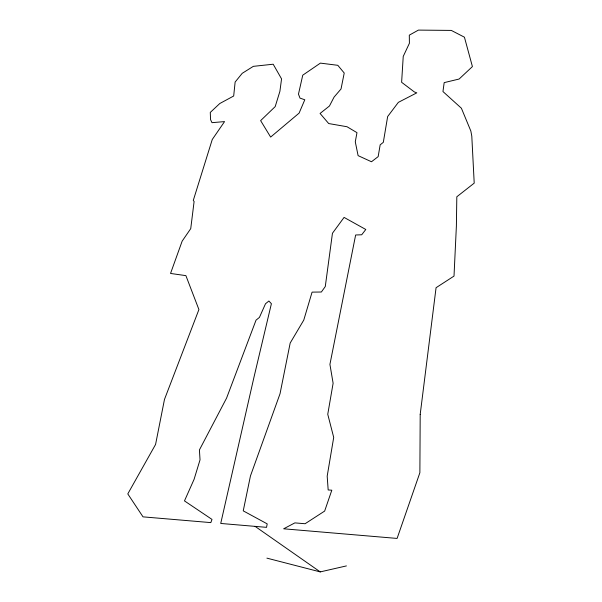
<?xml version="1.0" encoding="UTF-8"?>
<svg xmlns="http://www.w3.org/2000/svg" width="602" height="602" viewBox="0 0 602 602"><rect width="100%" height="100%" fill="white"/><g stroke="black" fill="none" stroke-linecap="round" stroke-linejoin="round"><path stroke-width="0.9" d="M266.904 558.137L320.241 571.9L346.421 565.91M255.09 526.366L320.241 571.9M420.196 414.409L419.88 472.713L397.094 538.429L283.64 528.797L294.875 522.89L305.094 523.732L324.651 511.075L331.815 490.201L328.173 489.953L327.187 476.159L333.704 437.406L327.751 414.281L333.117 383.271L329.926 364.376L355.639 234.991L361.712 234.772L365.798 229.482L344.073 217.405L332.447 233.267L325.283 286.522L321.37 292.015L312.084 292.128L303.769 320.091L290.179 343.042L280.035 393.723L250.447 475.964L243.238 510.857L267.205 523.868L266.535 527.344L220.723 523.454L254.044 376.927L271.397 303.701L268.883 301.023L265.512 303.754L259.432 317.397L256.038 320.151L226.563 398.133L199.42 449.935L200.03 459.853L194.085 479.32L184.475 500.902L212.009 519.421L210.828 522.611L143.02 516.855L127.79 493.903L155.572 444.464L164.481 399.412L198.916 309.563L185.898 275.633L170.539 273.451L182.158 241.124L190.736 228.64L194.107 201.467L193.272 200.466L212.265 139.483L224.554 121.596L211.994 122.673L210.557 119.617L210.279 112.431L219.775 103.529L233.681 96.004L235.134 82.045L242.215 73.324L253.337 66.348L273.188 64.218L281.555 78.885L279.9 91.353L275.197 106.607L260.628 120.618L270.644 137.075L299.104 113.116L304.8 99.766L300.007 98.126L298.472 94.138L302.753 75.182L320.399 63.12L337.812 65.309L344.224 73.015L341.033 88.968L334.08 97.088L329.46 105.99L320.076 113.454L328.7 123.553L347.008 126.736L356.978 132.651L355.285 141.809L358.1 155.632L371.494 161.757L378.161 156.625L380.163 144.856L383.316 142.328L387.65 116.555L398.343 102.363L416.802 92.851L414.349 91.933L401.617 82.293L403.235 56.422L409.405 43.269L409.3 35.157L418.413 30.1L451.289 30.409L464.428 37.189L472.412 66.589L459.108 79.035L444.178 82.624L442.959 91.549L461.395 108.225L470.847 131.033L471.795 136.165L474.21 183.136L456.82 196.779L456.384 226.089L454.013 276.092L436.066 287.711L420.196 414.409"/></g></svg>
